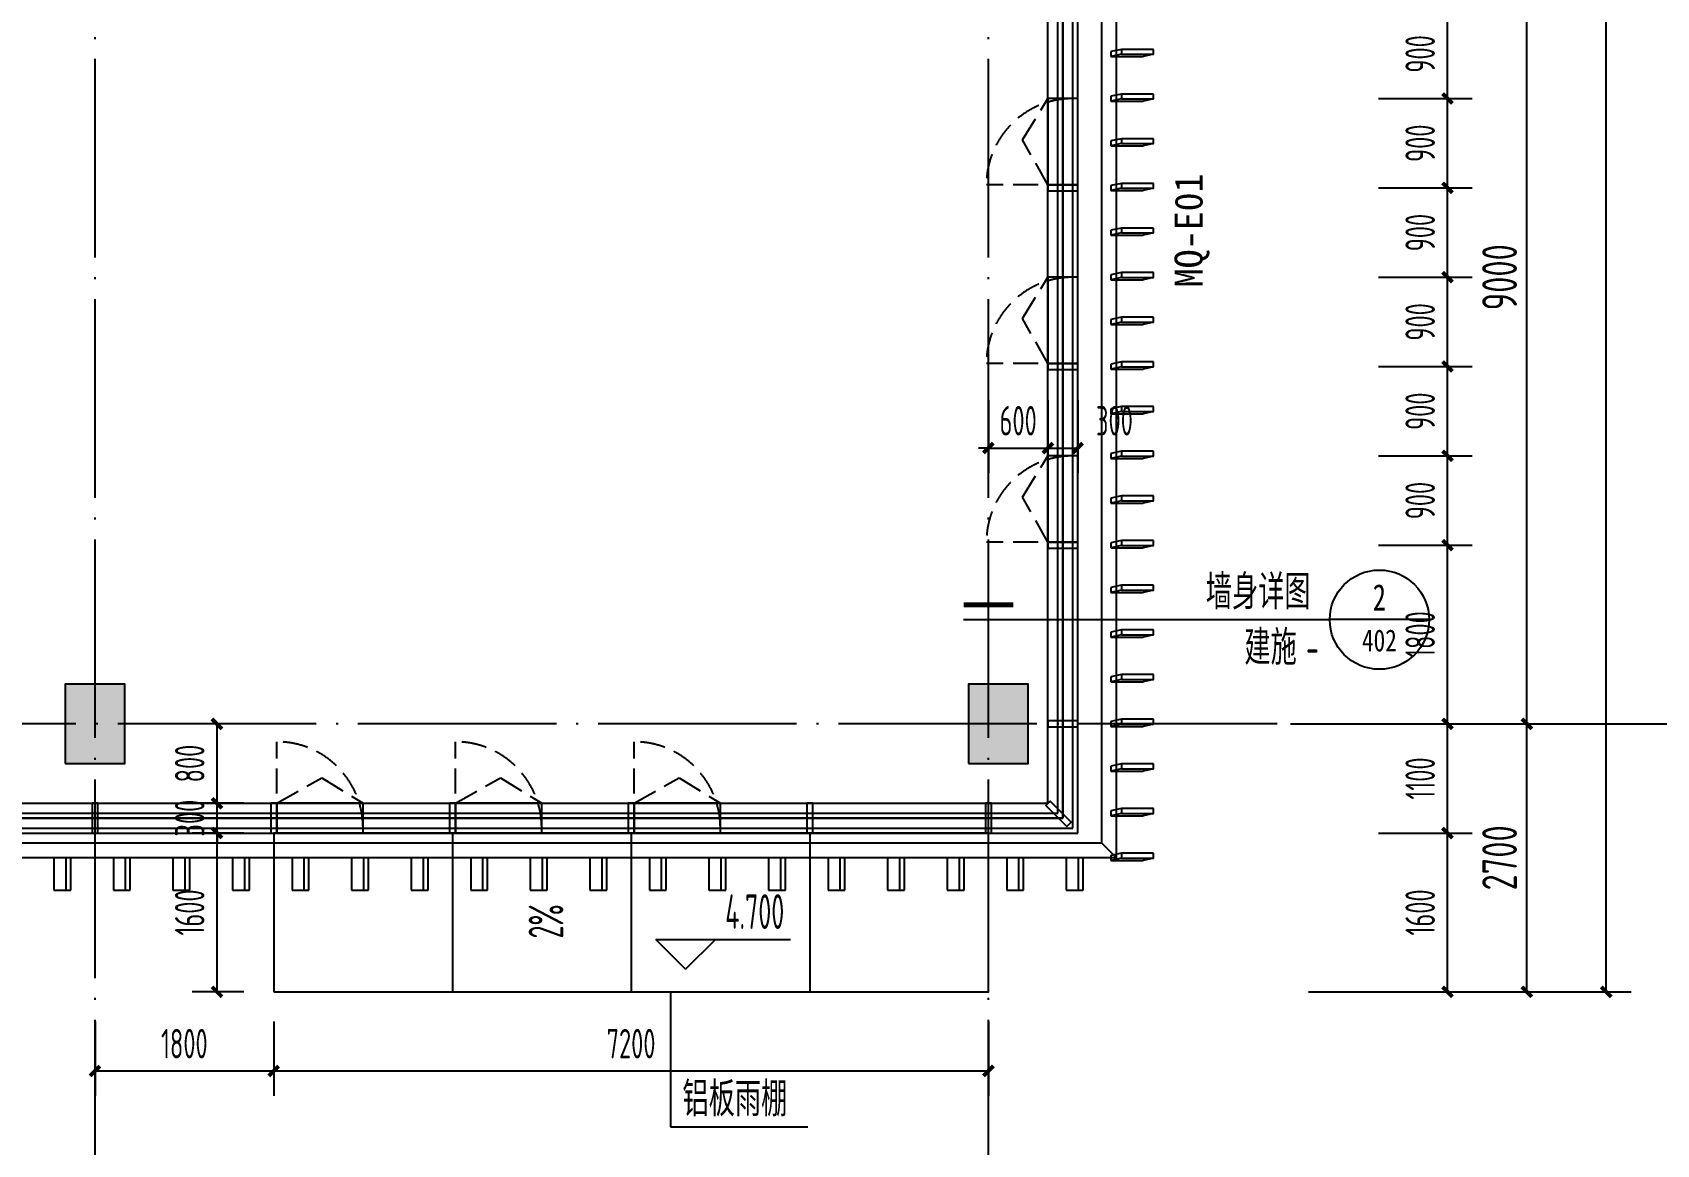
# Model space of a CAD drawing. Extents: x -228436 to 200315, y -41539 to 163917.
# Drawn here: x 47870 to 64231, y 58162 to 69366 of the extents above; entities that cross this region are included whole.
import ezdxf
from ezdxf.enums import TextEntityAlignment as Align

# ---------------------------------------------------------------- set-up
doc = ezdxf.new("R2010")
doc.units = 0
doc.header["$LTSCALE"] = 1000
doc.header["$MEASUREMENT"] = 0
for name, pattern in [('13#楼幕墙$0$DASH', [0.35, 0.25, -0.1]), ('X-104 13#平面$0$ACAD_ISO05W100', [34, 24, -3, 0.5, -3, 0.5, -3]), ('X-104 13#平面$0$DOTE', [2.42, 2, -0.2, 0.02, -0.2])]:
    doc.linetypes.add(name, pattern=pattern)
for name, color, linetype in [('01-标注_尺寸', 124, 'Continuous'), ('13#楼幕墙$0$A-C_幕墙龙骨', 133, 'Continuous'), ('13#楼幕墙$0$A-C_玻璃幕墙', 140, 'Continuous'), ('13#楼幕墙$0$A-C_窗', 140, 'Continuous'), ('13#楼幕墙$0$A-TECH_结构', 21, 'Continuous'), ('13#楼幕墙$0$D-铝板', 181, 'Continuous'), ('PUB_HATCH', 8, 'Continuous'), ('PUB_WALL', 9, 'Continuous'), ('X-104 13#平面$0$01-标注_标高', 200, 'Continuous'), ('X-104 13#平面$0$01-标注_符号', 200, 'Continuous'), ('X-104 13#平面$0$01-标注_轴线坐标', 132, 'Continuous'), ('X-104 13#平面$0$02-TEXT_标注', 130, 'Continuous'), ('X-104 13#平面$0$A-C_玻璃幕墙', 140, 'Continuous'), ('X-104 13#平面$0$A-TECH_结构', 21, 'Continuous'), ('X-104 13#平面$0$A_AXIS-轴线', 36, 'X-104 13#平面$0$DOTE'), ('X-104 13#平面$0$A_STR-砼柱', 51, 'Continuous')]:
    doc.layers.add(name, color=color, linetype=linetype)
doc.layers.add('X-104 13#平面$0$000套内', color=226, linetype='Continuous', lineweight=30, plot=False)
doc.styles.add('_TCH_DIM_T3', font='ros1.shx', dxfattribs={"width": 0.705882, "bigfont": 'jd.shx'})
doc.styles.add('X-104 13#平面$0$_TCH_AXIS', font='STXIHEI_0.TTF', dxfattribs={"width": 0.75})
doc.styles.add('X-104 13#平面$0$_TCH_DIM', font='ros1.shx', dxfattribs={"width": 0.8, "bigfont": 'jd.shx'})
doc.styles.add('X-104 13#平面$0$_TCH_DIM_T3', font='ros1.shx', dxfattribs={"width": 0.8, "bigfont": 'jd.shx'})
doc.styles.add('X-104 13#平面$0$_TCH_LABEL', font='STXIHEI_0.TTF', dxfattribs={"width": 0.75})
doc.dimstyles.new('_TCH_ARCH&&100', dxfattribs={"dimtxt": 297.5, "dimasz": 100, "dimexe": 250, "dimexo": 300, "dimgap": 126.25, "dimtad": 1, "dimdec": 0, "dimzin": 0, "dimdsep": 46, "dimtxsty": '_TCH_DIM_T3', "dimblk": 'ARCHTICK', "dimcen": 0.09, "dimclrt": 7, "dimazin": 2, "dimtfac": 1, "dimtdec": 0, "dimtix": 1, "dimtmove": 2, "dimatfit": 3, "dimfxl": 0, "dimtolj": 1, "dimtzin": 0, "dimarcsym": 0})
doc.dimstyles.new('X-104 13#平面$0$_TCH_ARCH&&100', dxfattribs={"dimtxt": 350, "dimasz": 100, "dimexe": 250, "dimexo": 300, "dimgap": 100, "dimtad": 1, "dimdec": 0, "dimzin": 0, "dimdsep": 46, "dimtxsty": 'X-104 13#平面$0$_TCH_DIM_T3', "dimblk": 'X-104 13#平面$0$_ArchTick', "dimcen": 0.09, "dimclrt": 7, "dimazin": 2, "dimtfac": 1, "dimtdec": 0, "dimtix": 1, "dimtmove": 2, "dimatfit": 3, "dimfxl": 0, "dimtolj": 1, "dimtzin": 0, "dimarcsym": 0})

# ---------------------------------------------------------------- blocks, each defined once
blk = doc.blocks.new('13#楼幕墙$0$A$C2B4E24BF')
at = {"linetype": '13#楼幕墙$0$DASH'}
for points in [[(5, 50), (5, 920)], [(5, 300), (460, 557), (875, 300)]]:
    blk.add_lwpolyline(points, dxfattribs=at)
blk.add_lwpolyline([(5, 0), (875, 0), (875, 300), (5, 300)], close=True)
blk.add_arc((5, 50), 870, 0, 90, dxfattribs=at)
blk = doc.blocks.new('13#楼幕墙$0$llllei')
for p, q in [((325, 50), (0, 50)), ((0, 50), (0, 0)), ((0, 0), (325, 0)), ((325, 0), (325, 50))]:
    blk.add_line(p, q)
for points in [[(0, 50), (-105, 29)], [(-105, 29), (-105, -21)], [(0, 0), (-105, -21)], [(325, 0), (220, -21)], [(-105, -21), (220, -21)]]:
    blk.add_lwpolyline(points)
blk = doc.blocks.new('13#楼幕墙$0$leileilei')
for p, q in [((120, 325), (0, 325)), ((0, 325), (0, 0)), ((120, 325), (120, 0)), ((170, 325), (120, 325)), ((170, 0), (170, 325)), ((0, 0), (120, 0)), ((120, 0), (170, 0))]:
    blk.add_line(p, q)
blk = doc.blocks.new('13#楼幕墙$0$A$C7A413A1D')
blk.add_lwpolyline([(-70, -300), (-10, -300), (-10, 0), (-70, 0)], close=True)
blk = doc.blocks.new('13#楼幕墙')
at = {"layer": '13#楼幕墙$0$A-C_玻璃幕墙'}
for p, q in [((58350, 61350), (58350, 81337)), ((58400, 61300), (58400, 81360)), ((58200, 61500), (58200, 81267)), ((21900, 61500), (58200, 61500)), ((22050, 61350), (58350, 61350)), ((22100, 61300), (58400, 61300))]:
    blk.add_line(p, q, dxfattribs=at)
at = {"layer": '13#楼幕墙$0$A-TECH_结构'}
blk.add_lwpolyline([(4402, 77600), (-600, 77600), (-600, 60000), (21800, 60000), (21800, 61600), (58100, 61600), (58100, 81220), (53261, 85280), (38100, 76527), (38100, 72300), (12410, 72300), (4402, 77600)], dxfattribs=at)
at = {"layer": '13#楼幕墙$0$D-铝板'}
for points in [[(58790, 81360), (58640, 81360), (58640, 61200), (58790, 61050), (58790, 81360)], [(58790, 61050), (30785, 61050), (30785, 61200), (58640, 61200)]]:
    blk.add_lwpolyline(points, close=True, dxfattribs=at)
at = {"layer": '13#楼幕墙$0$A-C_幕墙龙骨'}
for p, rotation in [((58100, 67840), 90), ((58100, 66040), 90), ((58100, 64240), 90), ((58100, 62440), 90), ((58128, 61628), 45.00000000000001)]:
    blk.add_blockref('13#楼幕墙$0$A$C7A413A1D', p, dxfattribs=dict(at, rotation=rotation))
for p in [(48540, 61600), (50340, 61600), (52140, 61600), (53940, 61600), (55740, 61600), (57540, 61600)]:
    blk.add_blockref('13#楼幕墙$0$A$C7A413A1D', p, dxfattribs=at)
at = {"layer": '13#楼幕墙$0$A-C_窗', "rotation": 90}
for p in [(58400, 67825), (58400, 66025), (58400, 64225)]:
    blk.add_blockref('13#楼幕墙$0$A$C2B4E24BF', p, dxfattribs=at)
at = {"layer": '13#楼幕墙$0$A-C_窗'}
for p in [(50325, 61300), (52125, 61300), (53925, 61300)]:
    blk.add_blockref('13#楼幕墙$0$A$C2B4E24BF', p, dxfattribs=at)
at = {"layer": '13#楼幕墙$0$D-铝板'}
for name, p in [('13#楼幕墙$0$llllei', (58840, 69146)), ('13#楼幕墙$0$llllei', (58840, 68696)), ('13#楼幕墙$0$llllei', (58840, 68246)), ('13#楼幕墙$0$llllei', (58840, 67796)), ('13#楼幕墙$0$llllei', (58840, 67346)), ('13#楼幕墙$0$llllei', (58840, 66896)), ('13#楼幕墙$0$llllei', (58840, 66446)), ('13#楼幕墙$0$llllei', (58840, 65996)), ('13#楼幕墙$0$llllei', (58840, 65546)), ('13#楼幕墙$0$llllei', (58840, 65096)), ('13#楼幕墙$0$llllei', (58840, 64646)), ('13#楼幕墙$0$llllei', (58840, 64196)), ('13#楼幕墙$0$llllei', (58840, 63746)), ('13#楼幕墙$0$llllei', (58840, 63296)), ('13#楼幕墙$0$llllei', (58840, 62846)), ('13#楼幕墙$0$llllei', (58840, 62396)), ('13#楼幕墙$0$llllei', (58840, 61946)), ('13#楼幕墙$0$llllei', (58840, 61496)), ('13#楼幕墙$0$leileilei', (48085, 60725)), ('13#楼幕墙$0$leileilei', (48685, 60725)), ('13#楼幕墙$0$leileilei', (49285, 60725)), ('13#楼幕墙$0$leileilei', (49885, 60725)), ('13#楼幕墙$0$leileilei', (50485, 60725)), ('13#楼幕墙$0$leileilei', (51085, 60725)), ('13#楼幕墙$0$leileilei', (51685, 60725)), ('13#楼幕墙$0$leileilei', (52285, 60725)), ('13#楼幕墙$0$leileilei', (52885, 60725)), ('13#楼幕墙$0$leileilei', (53485, 60725)), ('13#楼幕墙$0$leileilei', (54085, 60725)), ('13#楼幕墙$0$leileilei', (54685, 60725)), ('13#楼幕墙$0$leileilei', (55285, 60725)), ('13#楼幕墙$0$leileilei', (55885, 60725)), ('13#楼幕墙$0$leileilei', (56485, 60725)), ('13#楼幕墙$0$leileilei', (57085, 60725)), ('13#楼幕墙$0$leileilei', (57685, 60725)), ('13#楼幕墙$0$leileilei', (58285, 60725)), ('13#楼幕墙$0$llllei', (58840, 61046))]:
    blk.add_blockref(name, p, dxfattribs=at)
blk = doc.blocks.new('X-104 13#平面$0$_ArchTick')
at = {"color": 0, "linetype": 'ByBlock', "const_width": 0.4}
blk.add_lwpolyline([(-0.5, -0.5), (0.5, 0.5)], dxfattribs=at)
blk = doc.blocks.new('*D761')
at = {"layer": 'Defpoints', "color": 0, "transparency": 16777216}
for p in [(60425, 23235), (63725, 23235), (60425, -2700)]:
    blk.add_point(p, dxfattribs=at)
at = {"layer": 'X-104 13#平面$0$01-标注_轴线坐标', "color": 0, "lineweight": -2, "transparency": 16777216}
for p, q in [((60725, 23235), (63975, 23235)), ((63725, -2700), (63725, 23235)), ((60725, -2700), (63975, -2700))]:
    blk.add_line(p, q, dxfattribs=at)
at = {"layer": 'X-104 13#平面$0$01-标注_轴线坐标', "color": 0, "lineweight": -2, "transparency": 16777216, "xscale": 100, "yscale": 100, "zscale": 100}
for p, rotation in [((63725, 23235), 90), ((63725, -2700), 270)]:
    blk.add_blockref('X-104 13#平面$0$_ArchTick', p, dxfattribs=dict(at, rotation=rotation))
at = {"layer": 'X-104 13#平面$0$01-标注_轴线坐标', "color": 7, "transparency": 16777216, "insert": (63450, 10268), "char_height": 350, "attachment_point": 5, "rotation": 90, "style": 'X-104 13#平面$0$_TCH_DIM_T3'}
blk.add_mtext('\\A1;25935', dxfattribs=at)
blk = doc.blocks.new('*D762')
at = {"layer": 'Defpoints', "color": 0, "transparency": 16777216}
for p in [(60425, 0), (62925, 0), (60425, -2700)]:
    blk.add_point(p, dxfattribs=at)
at = {"layer": 'X-104 13#平面$0$01-标注_轴线坐标', "color": 0, "lineweight": -2, "transparency": 16777216}
for p, q in [((60725, 0), (63175, 0)), ((62925, -2700), (62925, 0)), ((60725, -2700), (63175, -2700))]:
    blk.add_line(p, q, dxfattribs=at)
at = {"layer": 'X-104 13#平面$0$01-标注_轴线坐标', "color": 0, "lineweight": -2, "transparency": 16777216, "xscale": 100, "yscale": 100, "zscale": 100}
for p, rotation in [((62925, 0), 90), ((62925, -2700), 270)]:
    blk.add_blockref('X-104 13#平面$0$_ArchTick', p, dxfattribs=dict(at, rotation=rotation))
at = {"layer": 'X-104 13#平面$0$01-标注_轴线坐标', "color": 7, "transparency": 16777216, "insert": (62650, -1350), "char_height": 350, "attachment_point": 5, "rotation": 90, "style": 'X-104 13#平面$0$_TCH_DIM_T3'}
blk.add_mtext('\\A1;2700', dxfattribs=at)
blk = doc.blocks.new('*D763')
at = {"layer": 'Defpoints', "color": 0, "transparency": 16777216}
for p in [(60425, 9000), (62925, 9000), (60425, 0)]:
    blk.add_point(p, dxfattribs=at)
at = {"layer": 'X-104 13#平面$0$01-标注_轴线坐标', "color": 0, "lineweight": -2, "transparency": 16777216}
for p, q in [((60725, 9000), (63175, 9000)), ((62925, 0), (62925, 9000)), ((60725, 0), (63175, 0))]:
    blk.add_line(p, q, dxfattribs=at)
at = {"layer": 'X-104 13#平面$0$01-标注_轴线坐标', "color": 0, "lineweight": -2, "transparency": 16777216, "xscale": 100, "yscale": 100, "zscale": 100}
for p, rotation in [((62925, 9000), 90), ((62925, 0), 270)]:
    blk.add_blockref('X-104 13#平面$0$_ArchTick', p, dxfattribs=dict(at, rotation=rotation))
at = {"layer": 'X-104 13#平面$0$01-标注_轴线坐标', "color": 7, "transparency": 16777216, "insert": (62650, 4500), "char_height": 350, "attachment_point": 5, "rotation": 90, "style": 'X-104 13#平面$0$_TCH_DIM_T3'}
blk.add_mtext('\\A1;9000', dxfattribs=at)
blk = doc.blocks.new('_FZH')
blk.add_lwpolyline([(-0.5, -0.5), (0.5, -0.5), (0.5, 0.5), (-0.5, 0.5)], close=True)
at = {"layer": 'PUB_HATCH'}
blk.add_solid([(-0.5, -0.5), (0.5, -0.5), (-0.5, 0.5), (0.5, 0.5)], dxfattribs=at)
blk = doc.blocks.new('_ArchTick')
at = {"color": 0, "linetype": 'ByBlock', "const_width": 0.4}
blk.add_lwpolyline([(-0.5, -0.5), (0.5, 0.5)], dxfattribs=at)
blk = doc.blocks.new('*D268')
at = {"layer": '01-标注_尺寸', "color": 0, "lineweight": -2, "transparency": 16777216}
for p, q in [((61430, 61300), (62375, 61300)), ((62125, 59700), (62125, 61300)), ((61430, 59700), (62375, 59700))]:
    blk.add_line(p, q, dxfattribs=at)
at = {"layer": 'Defpoints', "color": 0, "transparency": 16777216}
for p in [(61130, 61300), (62125, 61300), (61130, 59700)]:
    blk.add_point(p, dxfattribs=at)
at = {"layer": '01-标注_尺寸', "color": 0, "lineweight": -2, "transparency": 16777216, "xscale": 100, "yscale": 100, "zscale": 100}
for p, rotation in [((62125, 61300), 90), ((62125, 59700), 270)]:
    blk.add_blockref('_ArchTick', p, dxfattribs=dict(at, rotation=rotation))
at = {"layer": '01-标注_尺寸', "color": 7, "transparency": 16777216, "insert": (61850, 60500), "char_height": 297.5, "attachment_point": 5, "rotation": 90, "style": '_TCH_DIM_T3'}
blk.add_mtext('\\A1;1600', dxfattribs=at)
blk = doc.blocks.new('*D269')
at = {"layer": '01-标注_尺寸', "color": 0, "lineweight": -2, "transparency": 16777216}
for p, q in [((61430, 62400), (62375, 62400)), ((62125, 61300), (62125, 62400)), ((61430, 61300), (62375, 61300))]:
    blk.add_line(p, q, dxfattribs=at)
at = {"layer": 'Defpoints', "color": 0, "transparency": 16777216}
for p in [(61130, 62400), (62125, 62400), (61130, 61300)]:
    blk.add_point(p, dxfattribs=at)
at = {"layer": '01-标注_尺寸', "color": 0, "lineweight": -2, "transparency": 16777216, "xscale": 100, "yscale": 100, "zscale": 100}
for p, rotation in [((62125, 62400), 90), ((62125, 61300), 270)]:
    blk.add_blockref('_ArchTick', p, dxfattribs=dict(at, rotation=rotation))
at = {"layer": '01-标注_尺寸', "color": 7, "transparency": 16777216, "insert": (61850, 61850), "char_height": 297.5, "attachment_point": 5, "rotation": 90, "style": '_TCH_DIM_T3'}
blk.add_mtext('\\A1;1100', dxfattribs=at)
blk = doc.blocks.new('*D270')
at = {"layer": '01-标注_尺寸', "color": 0, "lineweight": -2, "transparency": 16777216}
for p, q in [((61430, 64200), (62375, 64200)), ((62125, 62400), (62125, 64200)), ((61430, 62400), (62375, 62400))]:
    blk.add_line(p, q, dxfattribs=at)
at = {"layer": 'Defpoints', "color": 0, "transparency": 16777216}
for p in [(61130, 64200), (62125, 64200), (61130, 62400)]:
    blk.add_point(p, dxfattribs=at)
at = {"layer": '01-标注_尺寸', "color": 0, "lineweight": -2, "transparency": 16777216, "xscale": 100, "yscale": 100, "zscale": 100}
for p, rotation in [((62125, 64200), 90), ((62125, 62400), 270)]:
    blk.add_blockref('_ArchTick', p, dxfattribs=dict(at, rotation=rotation))
at = {"layer": '01-标注_尺寸', "color": 7, "transparency": 16777216, "insert": (61850, 63300), "char_height": 297.5, "attachment_point": 5, "rotation": 90, "style": '_TCH_DIM_T3'}
blk.add_mtext('\\A1;1800', dxfattribs=at)
blk = doc.blocks.new('*D271')
at = {"layer": '01-标注_尺寸', "color": 0, "lineweight": -2, "transparency": 16777216}
for p, q in [((61430, 65100), (62375, 65100)), ((62125, 64200), (62125, 65100)), ((61430, 64200), (62375, 64200))]:
    blk.add_line(p, q, dxfattribs=at)
at = {"layer": 'Defpoints', "color": 0, "transparency": 16777216}
for p in [(61130, 65100), (62125, 65100), (61130, 64200)]:
    blk.add_point(p, dxfattribs=at)
at = {"layer": '01-标注_尺寸', "color": 0, "lineweight": -2, "transparency": 16777216, "xscale": 100, "yscale": 100, "zscale": 100}
for p, rotation in [((62125, 65100), 90), ((62125, 64200), 270)]:
    blk.add_blockref('_ArchTick', p, dxfattribs=dict(at, rotation=rotation))
at = {"layer": '01-标注_尺寸', "color": 7, "transparency": 16777216, "insert": (61850, 64650), "char_height": 297.5, "attachment_point": 5, "rotation": 90, "style": '_TCH_DIM_T3'}
blk.add_mtext('\\A1;900', dxfattribs=at)
blk = doc.blocks.new('*D272')
at = {"layer": '01-标注_尺寸', "color": 0, "lineweight": -2, "transparency": 16777216}
for p, q in [((61430, 66000), (62375, 66000)), ((62125, 65100), (62125, 66000)), ((61430, 65100), (62375, 65100))]:
    blk.add_line(p, q, dxfattribs=at)
at = {"layer": 'Defpoints', "color": 0, "transparency": 16777216}
for p in [(61130, 66000), (62125, 66000), (61130, 65100)]:
    blk.add_point(p, dxfattribs=at)
at = {"layer": '01-标注_尺寸', "color": 0, "lineweight": -2, "transparency": 16777216, "xscale": 100, "yscale": 100, "zscale": 100}
for p, rotation in [((62125, 66000), 90), ((62125, 65100), 270)]:
    blk.add_blockref('_ArchTick', p, dxfattribs=dict(at, rotation=rotation))
at = {"layer": '01-标注_尺寸', "color": 7, "transparency": 16777216, "insert": (61850, 65550), "char_height": 297.5, "attachment_point": 5, "rotation": 90, "style": '_TCH_DIM_T3'}
blk.add_mtext('\\A1;900', dxfattribs=at)
blk = doc.blocks.new('*D273')
at = {"layer": '01-标注_尺寸', "color": 0, "lineweight": -2, "transparency": 16777216}
for p, q in [((61430, 66900), (62375, 66900)), ((62125, 66000), (62125, 66900)), ((61430, 66000), (62375, 66000))]:
    blk.add_line(p, q, dxfattribs=at)
at = {"layer": 'Defpoints', "color": 0, "transparency": 16777216}
for p in [(61130, 66900), (62125, 66900), (61130, 66000)]:
    blk.add_point(p, dxfattribs=at)
at = {"layer": '01-标注_尺寸', "color": 0, "lineweight": -2, "transparency": 16777216, "xscale": 100, "yscale": 100, "zscale": 100}
for p, rotation in [((62125, 66900), 90), ((62125, 66000), 270)]:
    blk.add_blockref('_ArchTick', p, dxfattribs=dict(at, rotation=rotation))
at = {"layer": '01-标注_尺寸', "color": 7, "transparency": 16777216, "insert": (61850, 66450), "char_height": 297.5, "attachment_point": 5, "rotation": 90, "style": '_TCH_DIM_T3'}
blk.add_mtext('\\A1;900', dxfattribs=at)
blk = doc.blocks.new('*D274')
at = {"layer": '01-标注_尺寸', "color": 0, "lineweight": -2, "transparency": 16777216}
for p, q in [((61430, 67800), (62375, 67800)), ((62125, 66900), (62125, 67800)), ((61430, 66900), (62375, 66900))]:
    blk.add_line(p, q, dxfattribs=at)
at = {"layer": 'Defpoints', "color": 0, "transparency": 16777216}
for p in [(61130, 67800), (62125, 67800), (61130, 66900)]:
    blk.add_point(p, dxfattribs=at)
at = {"layer": '01-标注_尺寸', "color": 0, "lineweight": -2, "transparency": 16777216, "xscale": 100, "yscale": 100, "zscale": 100}
for p, rotation in [((62125, 67800), 90), ((62125, 66900), 270)]:
    blk.add_blockref('_ArchTick', p, dxfattribs=dict(at, rotation=rotation))
at = {"layer": '01-标注_尺寸', "color": 7, "transparency": 16777216, "insert": (61850, 67350), "char_height": 297.5, "attachment_point": 5, "rotation": 90, "style": '_TCH_DIM_T3'}
blk.add_mtext('\\A1;900', dxfattribs=at)
blk = doc.blocks.new('*D275')
at = {"layer": '01-标注_尺寸', "color": 0, "lineweight": -2, "transparency": 16777216}
for p, q in [((61430, 68700), (62375, 68700)), ((62125, 67800), (62125, 68700)), ((61430, 67800), (62375, 67800))]:
    blk.add_line(p, q, dxfattribs=at)
at = {"layer": 'Defpoints', "color": 0, "transparency": 16777216}
for p in [(61130, 68700), (62125, 68700), (61130, 67800)]:
    blk.add_point(p, dxfattribs=at)
at = {"layer": '01-标注_尺寸', "color": 0, "lineweight": -2, "transparency": 16777216, "xscale": 100, "yscale": 100, "zscale": 100}
for p, rotation in [((62125, 68700), 90), ((62125, 67800), 270)]:
    blk.add_blockref('_ArchTick', p, dxfattribs=dict(at, rotation=rotation))
at = {"layer": '01-标注_尺寸', "color": 7, "transparency": 16777216, "insert": (61850, 68250), "char_height": 297.5, "attachment_point": 5, "rotation": 90, "style": '_TCH_DIM_T3'}
blk.add_mtext('\\A1;900', dxfattribs=at)
blk = doc.blocks.new('*D276')
at = {"layer": '01-标注_尺寸', "color": 0, "lineweight": -2, "transparency": 16777216}
for p, q in [((61430, 69600), (62375, 69600)), ((62125, 68700), (62125, 69600)), ((61430, 68700), (62375, 68700))]:
    blk.add_line(p, q, dxfattribs=at)
at = {"layer": 'Defpoints', "color": 0, "transparency": 16777216}
for p in [(61130, 69600), (62125, 69600), (61130, 68700)]:
    blk.add_point(p, dxfattribs=at)
at = {"layer": '01-标注_尺寸', "color": 0, "lineweight": -2, "transparency": 16777216, "xscale": 100, "yscale": 100, "zscale": 100}
for p, rotation in [((62125, 69600), 90), ((62125, 68700), 270)]:
    blk.add_blockref('_ArchTick', p, dxfattribs=dict(at, rotation=rotation))
at = {"layer": '01-标注_尺寸', "color": 7, "transparency": 16777216, "insert": (61850, 69150), "char_height": 297.5, "attachment_point": 5, "rotation": 90, "style": '_TCH_DIM_T3'}
blk.add_mtext('\\A1;900', dxfattribs=at)
blk = doc.blocks.new('*D286')
at = {"layer": '01-标注_尺寸', "color": 0, "lineweight": -2, "transparency": 16777216}
for p, q in [((58100, 65660), (58100, 64929)), ((58400, 65660), (58400, 64929)), ((58100, 65179), (58400, 65179))]:
    blk.add_line(p, q, dxfattribs=at)
at = {"layer": 'Defpoints', "color": 0, "transparency": 16777216}
for p in [(58100, 65960), (58400, 65960), (58400, 65179)]:
    blk.add_point(p, dxfattribs=at)
at = {"layer": '01-标注_尺寸', "color": 0, "lineweight": -2, "transparency": 16777216, "xscale": 100, "yscale": 100, "zscale": 100, "rotation": 180}
blk.add_blockref('_ArchTick', (58100, 65179), dxfattribs=at)
at = {"layer": '01-标注_尺寸', "color": 0, "lineweight": -2, "transparency": 16777216, "xscale": 100, "yscale": 100, "zscale": 100}
blk.add_blockref('_ArchTick', (58400, 65179), dxfattribs=at)
at = {"layer": '01-标注_尺寸', "color": 7, "transparency": 16777216, "insert": (58770, 65454), "char_height": 297.5, "attachment_point": 5, "style": '_TCH_DIM_T3'}
blk.add_mtext('\\A1;300', dxfattribs=at)
blk = doc.blocks.new('*D287')
at = {"layer": '01-标注_尺寸', "color": 0, "lineweight": -2, "transparency": 16777216}
for p, q in [((57500, 65660), (57500, 64929)), ((58100, 65660), (58100, 64929)), ((57500, 65179), (57400, 65179)), ((57500, 65179), (58100, 65179)), ((58100, 65179), (58200, 65179))]:
    blk.add_line(p, q, dxfattribs=at)
at = {"layer": 'Defpoints', "color": 0, "transparency": 16777216}
for p in [(57500, 65960), (58100, 65960), (58100, 65179)]:
    blk.add_point(p, dxfattribs=at)
at = {"layer": '01-标注_尺寸', "color": 0, "lineweight": -2, "transparency": 16777216, "xscale": 100, "yscale": 100, "zscale": 100}
blk.add_blockref('_ArchTick', (57500, 65179), dxfattribs=at)
at = {"layer": '01-标注_尺寸', "color": 0, "lineweight": -2, "transparency": 16777216, "xscale": 100, "yscale": 100, "zscale": 100, "rotation": 180}
blk.add_blockref('_ArchTick', (58100, 65179), dxfattribs=at)
at = {"layer": '01-标注_尺寸', "color": 7, "transparency": 16777216, "insert": (57800, 65454), "char_height": 297.5, "attachment_point": 5, "style": '_TCH_DIM_T3'}
blk.add_mtext('\\A1;600', dxfattribs=at)
blk = doc.blocks.new('*D299')
at = {"layer": '01-标注_尺寸', "color": 0, "lineweight": -2, "transparency": 16777216}
for p, q in [((50300, 59400), (50300, 58653)), ((57500, 59400), (57500, 58653)), ((50300, 58903), (57500, 58903))]:
    blk.add_line(p, q, dxfattribs=at)
at = {"layer": 'Defpoints', "color": 0, "transparency": 16777216}
for p in [(50300, 59700), (57500, 59700), (57500, 58903)]:
    blk.add_point(p, dxfattribs=at)
at = {"layer": '01-标注_尺寸', "color": 0, "lineweight": -2, "transparency": 16777216, "xscale": 100, "yscale": 100, "zscale": 100, "rotation": 180}
blk.add_blockref('_ArchTick', (50300, 58903), dxfattribs=at)
at = {"layer": '01-标注_尺寸', "color": 0, "lineweight": -2, "transparency": 16777216, "xscale": 100, "yscale": 100, "zscale": 100}
blk.add_blockref('_ArchTick', (57500, 58903), dxfattribs=at)
at = {"layer": '01-标注_尺寸', "color": 7, "transparency": 16777216, "insert": (53900, 59178), "char_height": 297.5, "attachment_point": 5, "style": '_TCH_DIM_T3'}
blk.add_mtext('\\A1;7200', dxfattribs=at)
blk = doc.blocks.new('*D300')
at = {"layer": '01-标注_尺寸', "color": 0, "lineweight": -2, "transparency": 16777216}
for p, q in [((48500, 59400), (48500, 58653)), ((50300, 59400), (50300, 58653)), ((48500, 58903), (50300, 58903))]:
    blk.add_line(p, q, dxfattribs=at)
at = {"layer": 'Defpoints', "color": 0, "transparency": 16777216}
for p in [(48500, 59700), (50300, 59700), (50300, 58903)]:
    blk.add_point(p, dxfattribs=at)
at = {"layer": '01-标注_尺寸', "color": 0, "lineweight": -2, "transparency": 16777216, "xscale": 100, "yscale": 100, "zscale": 100, "rotation": 180}
blk.add_blockref('_ArchTick', (48500, 58903), dxfattribs=at)
at = {"layer": '01-标注_尺寸', "color": 0, "lineweight": -2, "transparency": 16777216, "xscale": 100, "yscale": 100, "zscale": 100}
blk.add_blockref('_ArchTick', (50300, 58903), dxfattribs=at)
at = {"layer": '01-标注_尺寸', "color": 7, "transparency": 16777216, "insert": (49400, 59178), "char_height": 297.5, "attachment_point": 5, "style": '_TCH_DIM_T3'}
blk.add_mtext('\\A1;1800', dxfattribs=at)
blk = doc.blocks.new('*D301')
at = {"layer": '01-标注_尺寸', "color": 0, "lineweight": -2, "transparency": 16777216}
for p, q in [((50000, 61300), (49479, 61300)), ((49729, 59700), (49729, 61300)), ((50000, 59700), (49479, 59700))]:
    blk.add_line(p, q, dxfattribs=at)
at = {"layer": 'Defpoints', "color": 0, "transparency": 16777216}
for p in [(49729, 61300), (50300, 61300), (50300, 59700)]:
    blk.add_point(p, dxfattribs=at)
at = {"layer": '01-标注_尺寸', "color": 0, "lineweight": -2, "transparency": 16777216, "xscale": 100, "yscale": 100, "zscale": 100}
for p, rotation in [((49729, 61300), 90), ((49729, 59700), 270)]:
    blk.add_blockref('_ArchTick', p, dxfattribs=dict(at, rotation=rotation))
at = {"layer": '01-标注_尺寸', "color": 7, "transparency": 16777216, "insert": (49454, 60500), "char_height": 297.5, "attachment_point": 5, "rotation": 90, "style": '_TCH_DIM_T3'}
blk.add_mtext('\\A1;1600', dxfattribs=at)
blk = doc.blocks.new('*D302')
at = {"layer": '01-标注_尺寸', "color": 0, "lineweight": -2, "transparency": 16777216}
for p, q in [((49729, 61600), (49729, 61700)), ((50000, 61600), (49479, 61600)), ((49729, 61300), (49729, 61600)), ((50000, 61300), (49479, 61300)), ((49729, 61300), (49729, 61200))]:
    blk.add_line(p, q, dxfattribs=at)
at = {"layer": 'Defpoints', "color": 0, "transparency": 16777216}
for p in [(49729, 61600), (50300, 61600), (50300, 61300)]:
    blk.add_point(p, dxfattribs=at)
at = {"layer": '01-标注_尺寸', "color": 0, "lineweight": -2, "transparency": 16777216, "xscale": 100, "yscale": 100, "zscale": 100}
for p, rotation in [((49729, 61600), 270), ((49729, 61300), 90)]:
    blk.add_blockref('_ArchTick', p, dxfattribs=dict(at, rotation=rotation))
at = {"layer": '01-标注_尺寸', "color": 7, "transparency": 16777216, "insert": (49454, 61450), "char_height": 297.5, "attachment_point": 5, "rotation": 90, "style": '_TCH_DIM_T3'}
blk.add_mtext('\\A1;300', dxfattribs=at)
blk = doc.blocks.new('*D303')
at = {"layer": '01-标注_尺寸', "color": 0, "lineweight": -2, "transparency": 16777216}
for p, q in [((50000, 62400), (49479, 62400)), ((49729, 61600), (49729, 62400)), ((50000, 61600), (49479, 61600))]:
    blk.add_line(p, q, dxfattribs=at)
at = {"layer": 'Defpoints', "color": 0, "transparency": 16777216}
for p in [(49729, 62400), (50300, 62400), (50300, 61600)]:
    blk.add_point(p, dxfattribs=at)
at = {"layer": '01-标注_尺寸', "color": 0, "lineweight": -2, "transparency": 16777216, "xscale": 100, "yscale": 100, "zscale": 100}
for p, rotation in [((49729, 62400), 90), ((49729, 61600), 270)]:
    blk.add_blockref('_ArchTick', p, dxfattribs=dict(at, rotation=rotation))
at = {"layer": '01-标注_尺寸', "color": 7, "transparency": 16777216, "insert": (49454, 62000), "char_height": 297.5, "attachment_point": 5, "rotation": 90, "style": '_TCH_DIM_T3'}
blk.add_mtext('\\A1;800', dxfattribs=at)
blk = doc.blocks.new('X-104 13#平面$0$轴网')
at = {"layer": 'X-104 13#平面$0$01-标注_轴线坐标'}
blk.add_line((60543.5, 0), (64543.5, 0), dxfattribs=at)
at = {"layer": 'X-104 13#平面$0$A_AXIS-轴线', "linetype": 'X-104 13#平面$0$DOTE'}
for p, q in [((48500, -7401), (48500, 24620.3)), ((57500, -7401), (57500, 24620.3)), ((60408.4, 0), (-2925, 0))]:
    blk.add_line(p, q, dxfattribs=at)
at = {"layer": 'X-104 13#平面$0$01-标注_轴线坐标'}
for p1, p2, distance, picture, middle in [((60425, -2700), (60425, 23235.1), -3300, '*D761', (63450, 10267.5)), ((60425, 0), (60425, 9000), -2500, '*D763', (62650, 4500)), ((60425, -2700), (60425, 0), -2500, '*D762', (62650, -1350))]:
    dim = blk.add_aligned_dim(p1=p1, p2=p2, distance=distance, dimstyle='X-104 13#平面$0$_TCH_ARCH&&100', dxfattribs=at)
    dim.commit()
    dim.dimension.update_dxf_attribs({"geometry": picture, "text_midpoint": middle})
blk = doc.blocks.new('X-104 13#平面')
at = {"layer": 'PUB_WALL'}
for points in [[(48800, 62800), (48200, 62800), (48240, 62760), (48760, 62760)], [(48200, 62800), (48200, 62000), (48240, 62040), (48240, 62760)], [(48800, 62000), (48800, 62800), (48760, 62760), (48760, 62040)], [(57900, 62800), (57300, 62800), (57340, 62760), (57860, 62760)], [(57300, 62800), (57300, 62000), (57340, 62040), (57340, 62760)], [(57900, 62000), (57900, 62800), (57860, 62760), (57860, 62040)], [(48200, 62000), (48800, 62000), (48760, 62040), (48240, 62040)], [(57300, 62000), (57900, 62000), (57860, 62040), (57340, 62040)]]:
    blk.add_hatch(color=256, dxfattribs=at).paths.add_polyline_path(points)
at = {"layer": 'X-104 13#平面$0$000套内'}
blk.add_lwpolyline([(4100, 77750), (4100, 68700), (-750, 68700), (-750, 59850), (21950, 59850), (21950, 61450), (58250, 61450), (58250, 71300), (48400, 71300), (48400, 73450), (53400, 73450), (53400, 80500), (58250, 80500), (58250, 81290.1), (53289, 85452.6), (37950, 76613.3), (37950, 72450), (12454.9, 72450), (4447.4, 77750)], close=True, dxfattribs=at)
at = {"layer": 'X-104 13#平面$0$01-标注_标高'}
for p, q in [((54449.5, 59928.8), (54149.5, 60228.8)), ((54149.5, 60228.8), (55506, 60228.8)), ((54449.5, 59928.8), (54749.5, 60228.8))]:
    blk.add_line(p, q, dxfattribs=at)
at = {"layer": 'X-104 13#平面$0$01-标注_符号'}
for p, q in [((57250, 63450), (59355, 63450)), ((59355, 63450), (60939.1, 63450)), ((61939.1, 63450), (60939.1, 63450)), ((54298.3, 59700), (54298.3, 58341.2)), ((54298.3, 58341.2), (55679.9, 58341.2))]:
    blk.add_line(p, q, dxfattribs=at)
at = {"layer": 'X-104 13#平面$0$01-标注_符号', "const_width": 50}
blk.add_lwpolyline([(57250, 63600), (57750, 63600)], dxfattribs=at)
at = {"layer": 'X-104 13#平面$0$01-标注_符号'}
blk.add_lwpolyline([(53323.6, 60912.8, 0, 0, 0), (53323.6, 60146.5, 80, 0, 0), (53323.6, 59846.5, 0, 0, 0)], format="xyseb", dxfattribs=at)
blk.add_circle((61439.1, 63450), 500, dxfattribs=at)
at = {"layer": 'X-104 13#平面$0$A-C_玻璃幕墙'}
blk.add_lwpolyline([(50300, 59700), (57500, 59700), (57500, 61300), (50300, 61300)], close=True, dxfattribs=at)
for points in [[(52100, 61300), (52100, 59700)], [(53900, 61300), (53900, 59700)], [(55700, 61300), (55700, 59700)]]:
    blk.add_lwpolyline(points, dxfattribs=at)
at = {"layer": 'X-104 13#平面$0$A-TECH_结构'}
blk.add_lwpolyline([(58100, 61600), (58100, 81220), (53261.3, 85280.2), (38100, 76526.8), (38100, 72300), (12409.7, 72300), (4402.3, 77600), (-600, 77600), (-600, 60000), (21800, 60000), (21800, 61600)], close=True, dxfattribs=at)
blk.add_blockref('X-104 13#平面$0$轴网', (0, 62400))
blk.add_blockref('13#楼幕墙', (0, 0), dxfattribs=at)
at = {"layer": 'X-104 13#平面$0$A_STR-砼柱', "xscale": 600, "yscale": 800, "zscale": 800}
for p in [(48500, 62400), (57600, 62400)]:
    blk.add_blockref('_FZH', p, dxfattribs=at)
at = {"layer": 'X-104 13#平面$0$02-TEXT_标注', "linetype": 'X-104 13#平面$0$ACAD_ISO05W100', "style": 'X-104 13#平面$0$_TCH_AXIS'}
blk.add_text('MQ-E01', height=281.25, rotation=90, dxfattribs=at).set_placement((59657.8, 66797.9))
at = {"layer": 'X-104 13#平面$0$02-TEXT_标注', "style": 'X-104 13#平面$0$_TCH_DIM'}
for s, height, width, p in [('墙身详图', 347.29, 0.8, (59690.2, 63555)), ('建施', 347.29, 0.8, (60078.9, 62995)), ('-', 350, 0.64, (60699.7, 62995)), ('4.700', 350, 0.64, (54848.8, 60333.8)), ('铝板雨棚', 347.29, 0.8, (54418, 58446.2))]:
    blk.add_text(s, height=height, dxfattribs=dict(at, width=width)).set_placement(p)
at = {"layer": 'X-104 13#平面$0$02-TEXT_标注', "style": 'X-104 13#平面$0$_TCH_LABEL'}
for s, height, width, p, p2 in [('2', 266, 0.894032, (61372.9, 63541.8), (61505.2, 63541.8)), ('402', 220.92, 0.954354, (61263.2, 63130.2), (61615, 63130.2))]:
    blk.add_text(s, height=height, dxfattribs=dict(at, width=width)).set_placement(p, p2, align=Align.FIT)
at = {"layer": 'X-104 13#平面$0$02-TEXT_标注', "style": 'X-104 13#平面$0$_TCH_DIM', "width": 0.64}
blk.add_text('2%', height=350, rotation=90, dxfattribs=at).set_placement((53218.6, 60237.8))

msp = doc.modelspace()

# ---------------------------------------------------------------- block references
msp.add_blockref('X-104 13#平面', (0, 0))

# ---------------------------------------------------------------- dimensions: what is measured, and where the dimension line sits
at = {"layer": '01-标注_尺寸'}
for p1, p2, distance, picture, middle in [((61130.5, 68700), (61130.5, 69600), -994.5, '*D276', (61850, 69150)), ((61130.5, 67800), (61130.5, 68700), -994.5, '*D275', (61850, 68250)), ((61130.5, 66900), (61130.5, 67800), -994.5, '*D274', (61850, 67350)), ((61130.5, 66000), (61130.5, 66900), -994.5, '*D273', (61850, 66450)), ((57500, 65960), (58100, 65960), -780.8, '*D287', (57800, 65454.2)), ((61130.5, 65100), (61130.5, 66000), -994.5, '*D272', (61850, 65550)), ((61130.5, 64200), (61130.5, 65100), -994.5, '*D271', (61850, 64650)), ((61130.5, 62400), (61130.5, 64200), -994.5, '*D270', (61850, 63300)), ((50300, 61600), (50300, 62400), 570.9, '*D303', (49454.1, 62000)), ((61130.5, 61300), (61130.5, 62400), -994.5, '*D269', (61850, 61850)), ((50300, 61300), (50300, 61600), 570.9, '*D302', (49454.1, 61450)), ((50300, 59700), (50300, 61300), 570.9, '*D301', (49454.1, 60500)), ((61130.5, 59700), (61130.5, 61300), -994.5, '*D268', (61850, 60500)), ((48500, 59700), (50300, 59700), -797.2, '*D300', (49400, 59177.8)), ((50300, 59700), (57500, 59700), -797.2, '*D299', (53900, 59177.8))]:
    dim = msp.add_aligned_dim(p1=p1, p2=p2, distance=distance, dimstyle='_TCH_ARCH&&100', dxfattribs=at)
    dim.commit()
    dim.dimension.update_dxf_attribs({"geometry": picture, "text_midpoint": middle})
dim = msp.add_linear_dim(base=(58400, 65179.2), p1=(58100, 65960), p2=(58400, 65960), angle=0, dimstyle='_TCH_ARCH&&100', dxfattribs=at)
dim.commit()
dim.dimension.update_dxf_attribs({"geometry": '*D286', "text_midpoint": (58770, 65454.2), "dimtype": 161})

doc.saveas('drawing.dxf')
